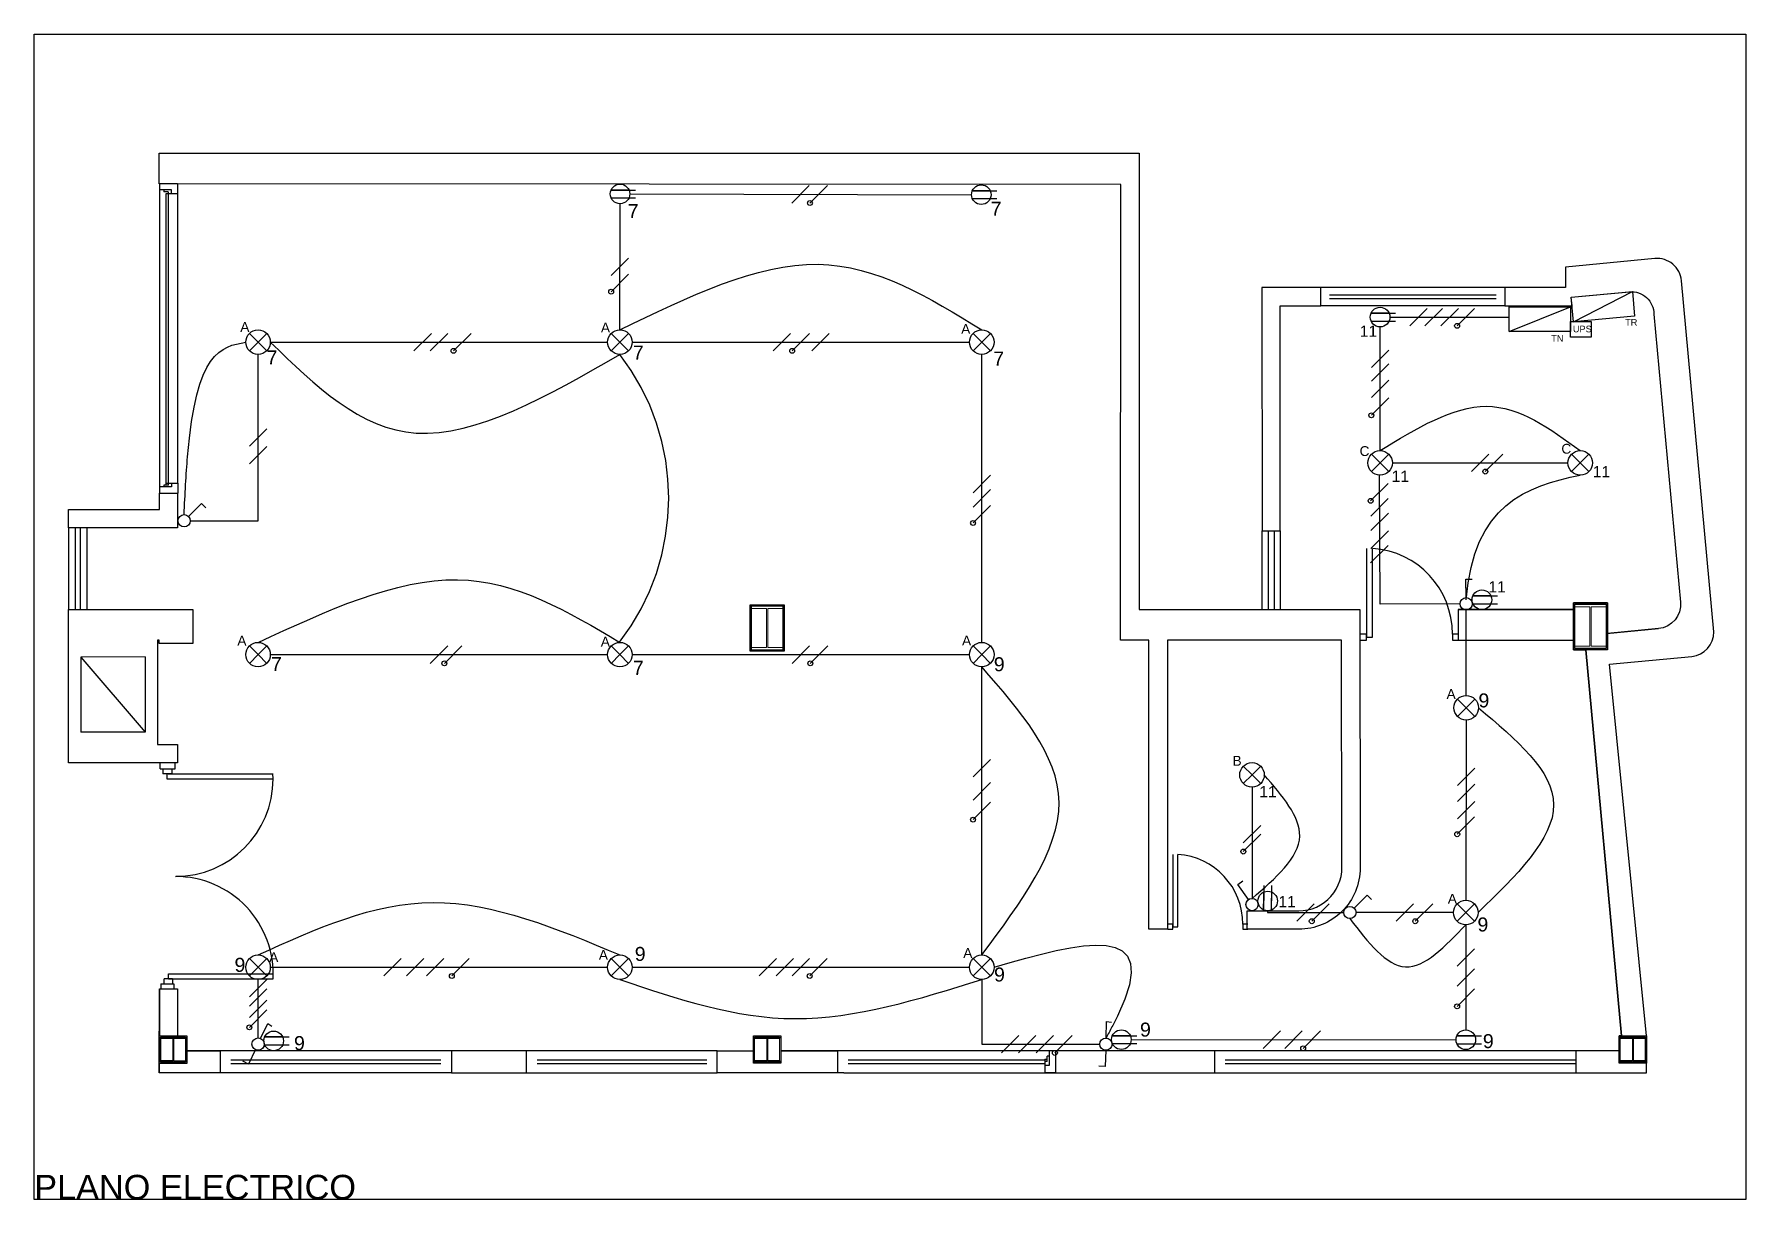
# Model space of a CAD drawing. Header units: millimetres. Extents: x -0.3 to 50, y -1 to 21.3.
# Drawn here: x 19.72 to 33.67, y -1.03 to 8.47 of the extents above; entities that cross this region are included whole.
import ezdxf

# ---------------------------------------------------------------- set-up
doc = ezdxf.new("R2010")
doc.units = ezdxf.units.MM
doc.header["$LTSCALE"] = 0.5
doc.linetypes.add('ACAD_ISO02W100', pattern=[15, 12, -3])
for name, color, linetype in [('CONTROL', 7, 'ACAD_ISO02W100'), ('EDIFICIO', 8, 'Continuous'), ('ENCHUFE', 7, 'Continuous'), ('FASE', 7, 'Continuous'), ('LUMINARIA', 7, 'Continuous'), ('PISO', 7, 'ACAD_ISO02W100'), ('TABLA', 7, 'Continuous'), ('TABLERO', 7, 'Continuous'), ('TECHO', 7, 'Continuous'), ('VENTANA', 8, 'Continuous')]:
    doc.layers.add(name, color=color, linetype=linetype)
doc.layers.add('CUADROS', color=7, linetype='Continuous', plot=False)
doc.layers.add('ESTRUCTURAL', color=7, linetype='Continuous', lineweight=15)
doc.styles.get("Standard").update_dxf_attribs({"font": 'arial.ttf'})
pattern_1 = [(0, (-29.089, -4.2996), (0, 6.985), [5.08, -1.905]), (90, (-29.089, -4.2996), (-6.985, 4e-16), [5.08, -1.905])]

# ---------------------------------------------------------------- blocks, each defined once
blk = doc.blocks.new('columna')
at = {"layer": 'ESTRUCTURAL'}
for p, q in [((-0.256, 0.36), (0, 0.36)), ((-0.256, 0.34), (-0.256, 0.36)), ((-0.134, 0.34), (-0.256, 0.34)), ((-0.134, 0.36), (-0.134, 0.36)), ((-0.134, 0.34), (-0.134, 0.02)), ((-0.122, 0.36), (-0.122, 0.36)), ((0, 0.34), (-0.122, 0.34)), ((-0.122, 0.34), (-0.122, 0.02)), ((0, 0.36), (0, 0.34)), ((-0.134, 0.02), (-0.256, 0.02)), ((-0.256, 0.02), (-0.256, 0)), ((-0.256, 0), (0, 0)), ((-0.134, 0), (-0.134, 0)), ((0, 0.02), (-0.122, 0.02)), ((-0.122, 0), (-0.122, 0)), ((0, 0), (0, 0.02))]:
    blk.add_line(p, q, dxfattribs=at)
blk = doc.blocks.new('iiiiiiiiiiiii')
at = {"layer": 'ESTRUCTURAL'}
for p, q in [((0.0101, 0.105), (0.0101, 0.204)), ((0.19299, 0.204), (0.19299, 0.105)), ((0.0101, 0.105), (0.19299, 0.105)), ((0.0101, 0), (0.0101, 0.099)), ((0.0101, 0.099), (0.19299, 0.099)), ((0.19299, 0.099), (0.19299, 0))]:
    blk.add_line(p, q, dxfattribs=at)
blk.add_lwpolyline([(0, 0.204), (0.204, 0.204), (0.204, 0), (0, 0)], close=True, dxfattribs=at)
blk = doc.blocks.new('56')
at = {"layer": 'EDIFICIO'}
for p, q in [((-0.04, 0.65), (-0.04, 0.61)), ((-0.04, 0.61), (0, 0.61)), ((0, 0.61), (0, 0.65)), ((-0.02, 0.08), (-0.61, 0.08)), ((-0.04, 0.08), (-0.61, 0.08)), ((-0.61, 0.04), (-0.02, 0.04)), ((-0.04, 0.04), (-0.04, 0)), ((0, 0.04), (-0.04, 0.04)), ((-0.02, 0.04), (-0.02, 0.08)), ((0, 0), (0, 0.04))]:
    blk.add_line(p, q, dxfattribs=at)
blk.add_arc((-0.043, 0.042), 0.568, 89.7143, 176.12, dxfattribs=at)
blk = doc.blocks.new('pook')
at = {"layer": 'EDIFICIO'}
for p, q in [((0.111, 0.082), (0.111, 1.133)), ((0.161, 1.133), (0.111, 1.131)), ((0.161, 0.068), (0.161, 1.133)), ((2.114, 0.083), (2.113, 1.133)), ((2.164, 0.083), (2.163, 1.133)), ((0.06, 0.15), (0, 0.15)), ((0.061, 0), (0, 0)), ((0.061, 0), (0.06, 0.15)), ((0.06, 0.117), (0.11, 0.117)), ((0.06, 0.029), (0.11, 0.029)), ((0.11, 0.117), (0.11, 0.029)), ((0.11, 0.068), (0.16, 0.068)), ((2.164, 0.083), (2.114, 0.083)), ((2.164, 0.124), (2.164, 0.042)), ((2.164, 0.124), (2.214, 0.124)), ((2.214, 0.042), (2.164, 0.042)), ((2.214, 0.007), (2.214, 0.138)), ((2.214, 0.138), (2.259, 0.138)), ((2.214, 0.007), (2.259, 0.007))]:
    blk.add_line(p, q, dxfattribs=at)
for centre, radius, start, end in [((0.161, 0.156), 0.976, 0.0193, 90.0193), ((2.116, 0.156), 0.978, 87.208, 179.9706)]:
    blk.add_arc(centre, radius, start, end, dxfattribs=at)
blk = doc.blocks.new('LAMPARA')
at = {"layer": 'LUMINARIA'}
for q in [(-0.071, 0.071), (-0.071, -0.071), (0.071, 0.071), (0.071, -0.071)]:
    blk.add_line((0, 0), q, dxfattribs=at)
blk.add_circle((0, 0), 0.1, dxfattribs=at)
blk = doc.blocks.new('TABLERO')
at = {"layer": 'TABLERO'}
h = blk.add_hatch(dxfattribs=at)
h.set_pattern_fill('ANGLE', color=256)
h.set_pattern_definition([(0, (-30.7, -7.5015), (0, 6.985), [5.08, -1.905]), (90, (-30.7, -7.5015), (-6.985, 4e-16), [5.08, -1.905])])
h.paths.add_polyline_path([(-0.25, -0.1), (0.25, 0.1), (-0.25, 0.1)])
blk.add_line((-0.25, -0.1), (0.25, 0.1), dxfattribs=at)
blk.add_lwpolyline([(-0.25, 0.1), (0.25, 0.1), (0.25, -0.1), (-0.25, -0.1)], close=True, dxfattribs=at)
blk = doc.blocks.new('*U53')
at = {"ltscale": 0.5}
h = blk.add_hatch(dxfattribs=at)
h.set_pattern_fill('ANGLE', color=256)
h.set_pattern_definition(pattern_1)
h.paths.add_polyline_path([(0.073, 0.032, 0.653985), (-0.073, 0.032)])
h.paths.add_polyline_path([(-0.073, -0.032, 0.653985), (0.073, -0.032)])
at = {"layer": 'ENCHUFE'}
h = blk.add_hatch(dxfattribs=at)
h.set_pattern_fill('ANGLE', color=256)
h.set_pattern_definition(pattern_1)
h.paths.add_polyline_path([(-0.073, 0.032), (0.073, 0.032, 0.653985)])
h.paths.add_polyline_path([(0.073, -0.032), (-0.073, -0.032, 0.653985)])
for p, q in [((0.073, 0.032), (-0.073, 0.032)), ((-0.073, 0.032), (0.127, 0.032)), ((-0.073, -0.032), (0.073, -0.032)), ((-0.073, -0.032), (0.127, -0.032))]:
    blk.add_line(p, q, dxfattribs=at)
blk.add_circle((0, 0), 0.08, dxfattribs=at)
blk = doc.blocks.new('ENCHUFE')
at = {"layer": 'ENCHUFE'}
for p, q in [((0.073, 0.032), (-0.073, 0.032)), ((-0.073, 0.032), (0.127, 0.032)), ((-0.073, -0.032), (0.073, -0.032)), ((-0.073, -0.032), (0.127, -0.032))]:
    blk.add_line(p, q, dxfattribs=at)
blk.add_circle((0, 0), 0.08, dxfattribs=at)
blk = doc.blocks.new('INTERRUPTOR')
at = {"layer": 'LUMINARIA'}
for p, q in [((0.035, 0.035), (0.141, 0.141)), ((0.141, 0.141), (0.177, 0.106))]:
    blk.add_line(p, q, dxfattribs=at)
blk.add_circle((0, 0), 0.05, dxfattribs=at)
blk = doc.blocks.new('CONMUTABLE')
at = {"layer": 'LUMINARIA'}
for p, q in [((0.035, 0.035), (0.13, 0.13)), ((0.13, 0.13), (0.155, 0.1))]:
    blk.add_line(p, q, dxfattribs=at)
blk.add_lwpolyline([(-0.035, -0.035), (-0.128, -0.128), (-0.165, -0.09)], dxfattribs=at)
blk.add_circle((0, 0), 0.05, dxfattribs=at)
blk = doc.blocks.new('7')
at = {"layer": 'LUMINARIA', "insert": (-0.0002, 0.0009), "char_height": 0.04, "attachment_point": 1}
blk.add_mtext_dynamic_manual_height_columns('7', width=0.04, gutter_width=12.5, heights=[0], dxfattribs=at)
blk = doc.blocks.new('FASE')
at = {"layer": 'FASE'}
blk.add_line((-0.071, -0.071), (0.071, 0.071), dxfattribs=at)
blk = doc.blocks.new('NEUTRO')
at = {"layer": 'FASE'}
h = blk.add_hatch(dxfattribs=at)
h.set_pattern_fill('ANGLE', color=256)
h.set_pattern_definition([(0, (-31.3874, -5.3555), (0, 6.985), [5.08, -1.905]), (90, (-31.3874, -5.3555), (-6.985, 4e-16), [5.08, -1.905])])
h.paths.add_polyline_path([(-0.051, -0.071, 1), (-0.091, -0.071, 1)])
blk.add_line((-0.071, -0.071), (0.071, 0.071), dxfattribs=at)
blk.add_circle((-0.071, -0.071), 0.02, dxfattribs=at)
blk = doc.blocks.new('9')
at = {"layer": 'LUMINARIA', "insert": (0, -0.0008), "char_height": 0.04, "attachment_point": 1}
blk.add_mtext_dynamic_manual_height_columns('9', width=0.107205, gutter_width=12.5, heights=[0], dxfattribs=at)
blk = doc.blocks.new('11')
at = {"layer": 'LUMINARIA', "insert": (0.0017, -0.002), "char_height": 0.04, "attachment_point": 1}
blk.add_mtext_dynamic_manual_height_columns('11', width=0.115452, gutter_width=12.5, heights=[0], dxfattribs=at)

msp = doc.modelspace()

# ---------------------------------------------------------------- linework, layer by layer
at = {"layer": 'CONTROL'}
msp.add_arc((22.973, 4.685, 2.652), 1.921, 322.3149, 37.5753, dxfattribs=at)
for points in [[(24.496, 6.056, 2.666), (26.111, 6.591), (27.446, 6.056, 2.666)], [(20.943, 4.55), (20.971, 5.022), (21.446, 5.956, 2.666)], [(21.646, 5.956, 2.666), (22.835, 5.215), (24.496, 5.856, 2.666)], [(30.693, 5.072, 2.66), (31.56, 5.433), (32.325, 5.072, 2.66)], [(21.546, 3.509, 2.666), (23.172, 4.02), (24.496, 3.509, 2.666)], [(27.446, 0.961, 2.666), (28.076, 2.205), (27.446, 3.309, 2.666)], [(31.495, 2.976, 2.666), (32.108, 2.185, 0.002), (31.492, 1.307, 2.666)], [(29.649, 1.422), (30.038, 1.929), (29.749, 2.429)], [(21.546, 0.961, 2.666), (22.973, 1.389), (24.496, 0.961, 2.666)], [(27.546, 0.861, 2.666), (28.552, 0.462), (28.459, 0.284)], [(30.447, 1.257, 2.666), (30.9, 0.864), (31.392, 1.207, 2.666)], [(24.496, 0.761, 2.666), (25.923, 0.442), (27.446, 0.761, 2.666)]]:
    msp.add_spline(points, degree=3, dxfattribs=at)
msp.add_open_spline([(31.395, 3.856), (31.456, 4.636, 0.887), (31.887, 4.782, 1.773), (32.325, 4.872, 2.66)], degree=3, dxfattribs=at)
at = {"layer": 'CUADROS'}
msp.add_lwpolyline([(19.721, 8.466), (33.674, 8.466), (33.674, -1.033), (19.721, -1.033)], close=True, dxfattribs=at)
at = {"layer": 'EDIFICIO'}
for p, q in [((31.329, 3.776), (32.27, 3.776)), ((32.27, 3.776), (31.329, 3.776)), ((25.836, 3.607), (25.834, 3.619)), ((31.329, 3.526), (32.27, 3.526)), ((32.541, 3.581), (32.962, 3.621)), ((32.541, 3.581), (32.962, 3.621)), ((20.626, 3.39), (20.1, 3.389)), ((20.1, 3.389), (20.1, 2.777)), ((20.1, 3.389), (20.626, 2.777)), ((20.626, 3.39), (20.626, 2.777)), ((32.564, 3.332), (33.234, 3.395)), ((32.564, 3.332), (33.234, 3.395)), ((20.626, 2.777), (20.1, 2.777)), ((20.742, 0.686), (20.742, 0.303)), ((20.89, 0.686), (20.89, 0.303)), ((20.74, 0.282), (20.74, 0.099)), ((20.751, 0.282), (20.85, 0.282)), ((20.751, 0.282), (20.751, 0.099)), ((20.85, 0.282), (20.85, 0.099)), ((20.856, 0.282), (20.955, 0.282)), ((20.856, 0.282), (20.856, 0.099)), ((20.955, 0.282), (20.955, 0.099)), ((20.966, 0.282), (20.966, 0.099)), ((25.594, 0.282), (25.693, 0.282)), ((25.594, 0.282), (25.693, 0.282)), ((25.693, 0.282), (25.693, 0.099)), ((25.693, 0.282), (25.693, 0.099)), ((25.699, 0.282), (25.798, 0.282)), ((25.699, 0.282), (25.699, 0.099)), ((25.699, 0.282), (25.798, 0.282)), ((25.699, 0.282), (25.699, 0.099)), ((32.651, 0.282), (32.75, 0.282)), ((32.651, 0.282), (32.75, 0.282)), ((32.651, 0.282), (32.75, 0.282)), ((32.75, 0.282), (32.75, 0.099)), ((32.75, 0.282), (32.75, 0.099)), ((32.75, 0.282), (32.75, 0.099)), ((32.756, 0.282), (32.855, 0.282)), ((32.756, 0.282), (32.756, 0.099)), ((32.756, 0.282), (32.855, 0.282)), ((32.756, 0.282), (32.756, 0.099)), ((32.756, 0.282), (32.855, 0.282)), ((32.756, 0.282), (32.756, 0.099)), ((21.237, 0.18), (20.966, 0.18)), ((25.29, 0.181), (25.584, 0.181)), ((26.271, 0.181), (25.808, 0.181)), ((20.74, 0.077), (20.74, 0.001)), ((20.85, 0.099), (20.751, 0.099)), ((20.955, 0.088), (20.751, 0.088)), ((20.856, 0.099), (20.955, 0.099)), ((25.693, 0.099), (25.594, 0.099)), ((25.693, 0.099), (25.594, 0.099)), ((25.798, 0.099), (25.699, 0.099)), ((25.798, 0.099), (25.699, 0.099)), ((32.75, 0.099), (32.651, 0.099)), ((32.75, 0.099), (32.651, 0.099)), ((32.75, 0.099), (32.651, 0.099)), ((32.855, 0.099), (32.756, 0.099)), ((32.855, 0.099), (32.756, 0.099)), ((32.855, 0.099), (32.756, 0.099))]:
    msp.add_line(p, q, dxfattribs=at)
at = {"layer": 'EDIFICIO', "ltscale": 0.05}
msp.add_line((32.661, 0.302), (32.37, 3.449), dxfattribs=at)
at = {"layer": 'EDIFICIO'}
for points in [[(20.741, 7.497), (28.729, 7.497), (28.729, 3.776), (30.529, 3.777), (30.53, 1.671, -0.414629), (30.03, 1.171), (29.609, 1.171), (29.609, 1.321), (30.03, 1.321, 0.446701), (30.38, 1.712), (30.379, 3.526), (28.959, 3.526), (28.959, 1.171), (28.809, 1.171), (28.809, 3.526), (28.578, 3.526), (28.579, 7.241), (20.89, 7.247), (20.741, 7.247)], [(31.71, 6.251), (32.258, 6.251), (32.251, 6.322), (32.726, 6.366, -0.441548), (32.925, 6.184), (33.143, 3.838, -0.413646), (32.962, 3.621), (32.546, 3.581), (32.546, 3.83), (32.27, 3.83), (32.27, 3.776), (31.329, 3.776), (31.329, 3.526), (32.27, 3.526), (32.27, 3.449), (32.37, 3.449), (32.661, 0.302), (32.641, 0.302), (32.641, 0.18), (32.289, 0.18), (32.289, 0), (32.865, 0), (32.865, 0.302), (32.564, 3.332), (33.234, 3.395, 0.386886), (33.415, 3.594), (33.151, 6.457, 0.414955), (32.933, 6.637), (32.205, 6.568), (32.205, 6.401), (31.71, 6.401)]]:
    msp.add_lwpolyline(points, format="xyb", close=True, dxfattribs=at)
for points in [[(29.729, 4.417), (29.879, 4.417), (29.879, 6.251), (30.21, 6.251), (30.21, 6.401), (29.729, 6.401), (29.732, 4.417)], [(20.742, 4.726), (20.89, 4.726), (20.89, 4.443), (20, 4.442), (20, 4.593), (20.742, 4.593)], [(20, 3.776), (20.74, 3.776), (20.74, 3.778), (21.014, 3.778), (21.014, 3.501), (20.74, 3.501), (20.74, 3.526), (20.726, 3.526), (20.726, 2.677), (20.89, 2.677), (20.89, 2.527), (20, 2.527)], [(25.558, 3.436), (25.558, 3.816), (25.834, 3.816), (25.834, 3.436)], [(32.27, 3.449), (32.27, 3.83), (32.546, 3.83), (32.546, 3.449)], [(20.742, 0.686), (20.89, 0.686), (20.89, 0.303), (20.966, 0.303), (20.966, 0.18), (21.237, 0.181), (21.237, 0.001), (20.74, 0.001)], [(25.29, 0.18), (25.584, 0.18), (25.584, 0.302), (25.808, 0.302), (25.808, 0.181), (26.271, 0.18), (26.271, 0.001), (25.29, 0.001)], [(25.808, 0.302), (25.808, 0.078), (25.584, 0.078), (25.584, 0.302)], [(32.865, 0.302), (32.865, 0.078), (32.641, 0.078), (32.641, 0.302)], [(32.865, 0.302), (32.865, 0.078), (32.641, 0.078), (32.641, 0.302)], [(32.865, 0.302), (32.865, 0.078), (32.641, 0.078), (32.641, 0.302)], [(23.123, 0.18), (23.123, 0.001), (23.735, 0.001), (23.735, 0.18)], [(28.047, 0.18), (28.047, 0), (29.345, 0), (29.345, 0.18)]]:
    msp.add_lwpolyline(points, close=True, dxfattribs=at)
for points in [[(25.568, 3.446), (25.568, 3.806), (25.824, 3.806), (25.824, 3.446), (25.568, 3.446)], [(25.568, 3.446), (25.568, 3.806), (25.824, 3.806), (25.824, 3.446), (25.568, 3.446)], [(25.568, 3.446), (25.568, 3.806), (25.824, 3.806), (25.824, 3.446), (25.568, 3.446)], [(32.28, 3.459), (32.28, 3.82), (32.536, 3.82), (32.536, 3.459), (32.28, 3.459)], [(32.536, 3.479), (32.536, 3.459), (32.28, 3.459)], [(32.536, 3.479), (32.536, 3.459), (32.28, 3.459)], [(20.74, 0.282), (20.74, 0.303), (20.966, 0.303), (20.966, 0.282)], [(20.751, 0.282), (20.751, 0.292), (20.955, 0.292), (20.955, 0.282)], [(25.594, 0.282), (25.594, 0.292), (25.798, 0.292), (25.798, 0.282)], [(32.651, 0.282), (32.651, 0.292), (32.855, 0.292), (32.855, 0.282)], [(20.966, 0.099), (20.966, 0.077), (20.74, 0.077), (20.74, 0.099)], [(20.955, 0.099), (20.955, 0.088), (20.751, 0.088), (20.751, 0.099)], [(25.798, 0.099), (25.798, 0.088), (25.594, 0.088), (25.594, 0.099)], [(32.855, 0.099), (32.855, 0.088), (32.651, 0.088), (32.651, 0.099)]]:
    msp.add_lwpolyline(points, dxfattribs=at)
msp.add_arc((25.818, 3.604), 0.0186, 327.5318, 11.7835, dxfattribs=at)
at = {"layer": 'FASE', "elevation": 2.666}
msp.add_lwpolyline([(27.446, 0.761), (27.446, 0.234), (28.408, 0.234)], dxfattribs=at)
at = {"layer": 'PISO'}
for p, q in [((24.577, 7.164, 2.666), (27.362, 7.158, 2.666)), ((30.773, 6.16, 2.66), (31.746, 6.16))]:
    msp.add_line(p, q, dxfattribs=at)
at = {"layer": 'PISO', "elevation": 2.666}
msp.add_lwpolyline([(28.664, 0.271), (31.312, 0.27)], dxfattribs=at)
at = {"layer": 'TABLERO'}
msp.add_lwpolyline([(32.246, 6.123), (32.414, 6.123), (32.414, 5.997), (32.246, 5.997)], close=True, dxfattribs=at)
at = {"layer": 'TECHO'}
for p, q in [((24.496, 6.056, 2.666), (24.497, 7.084, 2.666)), ((30.693, 5.072, 2.66), (30.693, 6.08, 2.66)), ((21.646, 5.956, 2.666), (24.396, 5.956, 2.666)), ((24.596, 5.956, 2.666), (27.346, 5.956, 2.666)), ((27.446, 3.509, 2.666), (27.446, 5.856, 2.666)), ((30.793, 4.972, 2.66), (32.225, 4.972, 2.66)), ((31.395, 3.076, 2.666), (31.395, 3.776)), ((21.646, 3.409, 2.666), (24.396, 3.409, 2.666)), ((24.596, 3.409, 2.666), (27.346, 3.409, 2.666)), ((27.446, 0.961, 2.666), (27.446, 3.309, 2.666)), ((31.395, 2.876, 2.666), (31.392, 1.407, 2.666)), ((29.649, 2.329), (29.649, 1.422)), ((29.775, 1.321), (29.775, 1.307)), ((29.775, 1.307), (30.397, 1.307, 2.666)), ((31.292, 1.307, 2.666), (30.497, 1.307, 2.666)), ((21.646, 0.861, 2.666), (24.396, 0.861, 2.666)), ((24.596, 0.861, 2.666), (27.346, 0.861, 2.666))]:
    msp.add_line(p, q, dxfattribs=at)
msp.add_lwpolyline([(20.993, 4.5), (21.546, 4.5), (21.546, 5.856)], dxfattribs=at)
at = {"layer": 'TECHO', "elevation": 2.666}
for points in [[(31.345, 3.824), (30.693, 3.82), (30.687, 4.872)], [(31.392, 1.207), (31.392, 0.35)], [(21.546, 0.285), (21.546, 0.761)]]:
    msp.add_lwpolyline(points, dxfattribs=at)
at = {"layer": 'VENTANA'}
for p, q in [((20.839, 7.197), (20.74, 7.197)), ((20.742, 7.247), (20.742, 4.776)), ((20.777, 7.197), (20.777, 7.182)), ((20.814, 7.182), (20.777, 7.182)), ((20.797, 4.791), (20.797, 7.167)), ((20.814, 7.182), (20.814, 7.167)), ((20.815, 4.791), (20.815, 7.167)), ((20.834, 7.167), (20.89, 7.167)), ((20.891, 4.806), (20.893, 7.247)), ((31.639, 6.401), (30.21, 6.401)), ((31.71, 6.401), (31.548, 6.401)), ((31.71, 6.401), (31.548, 6.401)), ((31.669, 6.251), (30.21, 6.251)), ((31.71, 6.251), (31.669, 6.251)), ((31.71, 6.251), (31.669, 6.251)), ((20.841, 4.776), (20.741, 4.776)), ((20.742, 4.776), (20.742, 4.726)), ((20.815, 4.791), (20.779, 4.791)), ((20.779, 4.791), (20.779, 4.776)), ((20.836, 4.806), (20.891, 4.806)), ((20.891, 4.806), (20.891, 4.726)), ((20, 4.443), (20, 3.776)), ((20.055, 4.443), (20.055, 3.776)), ((20.095, 4.443), (20.095, 3.776)), ((20.095, 4.443), (20.095, 3.776)), ((20.15, 4.443), (20.15, 3.776)), ((29.729, 4.417), (29.729, 3.776)), ((29.781, 4.417), (29.781, 3.776)), ((29.829, 4.417), (29.829, 3.778)), ((29.879, 4.417), (29.879, 3.776)), ((20, 4.131), (20, 3.776)), ((23.123, 0.18), (21.237, 0.181)), ((25.29, 0.18), (23.735, 0.18)), ((27.997, 0.18), (26.271, 0.181)), ((27.997, 0.062), (27.997, 0.18)), ((28.047, 0.18), (27.997, 0.18)), ((32.289, 0.179), (29.345, 0.179)), ((23.037, 0.001), (21.237, 0.001)), ((23.123, 0.001), (23.037, 0.001)), ((23.735, 0.001), (25.29, 0.001)), ((26.321, 0.001), (26.271, 0.001)), ((26.321, 0.001), (27.961, 0.001)), ((27.961, 0.112), (27.979, 0.112)), ((27.979, 0.092), (27.961, 0.092)), ((27.961, 0.068), (27.961, 0)), ((28.047, 0), (27.961, 0)), ((27.979, 0.092), (27.979, 0.135)), ((27.997, 0.135), (27.979, 0.135)), ((29.345, 0), (32.289, 0))]:
    msp.add_line(p, q, dxfattribs=at)
at = {"layer": 'VENTANA', "ltscale": 0.025}
for p, q in [((31.639, 6.339), (30.282, 6.339)), ((31.639, 6.309), (30.282, 6.309)), ((23.037, 0.104), (21.323, 0.104)), ((23.037, 0.074), (21.323, 0.074)), ((25.205, 0.104), (23.821, 0.104)), ((25.205, 0.074), (23.821, 0.074)), ((27.961, 0.104), (26.357, 0.104)), ((27.961, 0.074), (26.357, 0.074)), ((32.289, 0.104), (29.43, 0.104)), ((32.289, 0.074), (29.43, 0.074))]:
    msp.add_line(p, q, dxfattribs=at)
at = {"layer": 'VENTANA', "ltscale": 0.05}
msp.add_line((27.961, 0), (28.047, 0), dxfattribs=at)
at = {"layer": 'VENTANA'}
for points in [[(20.796, 7.167), (20.839, 7.167), (20.839, 7.197)], [(20.797, 4.806), (20.841, 4.806), (20.841, 4.776)], [(27.961, 0.112), (27.961, 0.062), (27.997, 0.062)]]:
    msp.add_lwpolyline(points, dxfattribs=at)

# ---------------------------------------------------------------- block references
at = {"layer": 'EDIFICIO', "rotation": 270}
for name, p, xscale, yscale, zscale in [('56', (30.534, 3.527), 1.226880644650714, 1.226880644650714, 1.226880644650714), ('pook', (20.747, 2.527), 0.81399478589047, 0.81399478589047, 0.81399478589047), ('56', (28.964, 1.171), 1.000140550258779, 1.000140550258779, 1.000140550258779)]:
    msp.add_blockref(name, p, dxfattribs=dict(at, xscale=xscale, yscale=yscale, zscale=zscale))
at = {"layer": 'EDIFICIO'}
for p in [(25.824, 3.446), (32.536, 3.459), (32.536, 3.459), (32.536, 3.459)]:
    msp.add_blockref('columna', p, dxfattribs=at)
at = {"layer": 'EDIFICIO', "rotation": 270}
for p in [(25.594, 0.292), (32.651, 0.292), (32.651, 0.292)]:
    msp.add_blockref('iiiiiiiiiiiii', p, dxfattribs=at)
at = {"layer": 'ENCHUFE'}
for p in [(24.497, 7.164, 2.666), (27.442, 7.158, 2.666), (30.693, 6.16, 2.66), (31.523, 3.856), (21.673, 0.261), (28.584, 0.271, 2.666), (31.392, 0.27, 2.666)]:
    msp.add_blockref('ENCHUFE', p, dxfattribs=at)
at = {"layer": 'ENCHUFE', "rotation": 89.1041540686774}
msp.add_blockref('*U53', (29.777, 1.401), dxfattribs=at)
at = {"layer": 'FASE'}
for name, p in [('FASE', (25.969, 7.161, 2.666)), ('NEUTRO', (26.116, 7.161, 2.666)), ('FASE', (24.496, 6.57, 2.666)), ('NEUTRO', (24.496, 6.438, 2.666)), ('FASE', (31.007, 6.16, 1.33)), ('FASE', (31.13, 6.16, 1.33)), ('FASE', (31.26, 6.16, 1.33)), ('NEUTRO', (31.392, 6.16, 1.33)), ('FASE', (22.888, 5.956, 2.666)), ('FASE', (23.021, 5.956, 2.666)), ('NEUTRO', (23.211, 5.956, 2.666)), ('FASE', (25.816, 5.956, 2.666)), ('NEUTRO', (25.971, 5.956, 2.666)), ('FASE', (26.132, 5.956, 2.666)), ('FASE', (30.693, 5.82, 2.66)), ('FASE', (30.693, 5.708, 2.66)), ('FASE', (30.693, 5.576, 2.66)), ('NEUTRO', (30.693, 5.431, 2.66)), ('FASE', (21.546, 5.178)), ('FASE', (21.546, 5.034)), ('FASE', (31.509, 4.972, 2.66)), ('NEUTRO', (31.622, 4.972, 2.66)), ('FASE', (27.446, 4.8, 2.666)), ('FASE', (27.446, 4.683, 2.666)), ('NEUTRO', (30.687, 4.734, 2.666)), ('NEUTRO', (27.446, 4.553, 2.666)), ('FASE', (30.689, 4.61, 2.666)), ('FASE', (30.69, 4.492, 2.666)), ('FASE', (30.69, 4.346, 2.666)), ('FASE', (30.687, 4.228, 2.666)), ('FASE', (23.021, 3.409, 2.666)), ('NEUTRO', (23.136, 3.409, 2.666)), ('FASE', (25.971, 3.409, 2.666)), ('NEUTRO', (26.119, 3.409, 2.666)), ('FASE', (27.446, 2.484, 2.666)), ('FASE', (31.394, 2.414, 2.666)), ('FASE', (27.446, 2.295, 2.666)), ('FASE', (31.394, 2.282, 2.666)), ('NEUTRO', (27.446, 2.135, 2.666)), ('FASE', (31.394, 2.141, 2.666)), ('FASE', (29.649, 1.946)), ('NEUTRO', (31.393, 2.016, 2.666)), ('NEUTRO', (29.649, 1.875)), ('FASE', (30.086, 1.307, 1.333)), ('NEUTRO', (30.207, 1.307, 1.333)), ('FASE', (30.895, 1.307, 2.666)), ('NEUTRO', (31.051, 1.307, 2.666)), ('FASE', (31.392, 0.941, 2.666)), ('FASE', (22.643, 0.861, 2.666)), ('FASE', (22.826, 0.861, 2.666)), ('FASE', (22.99, 0.861, 2.666)), ('NEUTRO', (23.197, 0.861, 2.666)), ('FASE', (25.701, 0.861, 2.666)), ('FASE', (25.841, 0.861, 2.666)), ('FASE', (25.971, 0.861, 2.666)), ('NEUTRO', (26.114, 0.861, 2.666)), ('FASE', (31.392, 0.778, 2.666)), ('FASE', (21.546, 0.691, 2.666)), ('FASE', (21.546, 0.615, 2.666)), ('FASE', (21.546, 0.523, 2.666)), ('NEUTRO', (31.392, 0.613, 2.666)), ('NEUTRO', (21.546, 0.442, 2.666)), ('FASE', (27.678, 0.234, 2.666)), ('FASE', (27.816, 0.234, 2.666)), ('FASE', (27.961, 0.234, 2.666)), ('NEUTRO', (28.113, 0.234, 2.666)), ('FASE', (29.81, 0.271, 2.666)), ('FASE', (29.988, 0.271, 2.666)), ('NEUTRO', (30.137, 0.271, 2.666))]:
    msp.add_blockref(name, p, dxfattribs=at)
at = {"layer": 'LUMINARIA'}
for name, p, xscale, yscale, zscale in [('7', (24.56, 7.079, 2.666), 2.856516031875943, 2.856516031875943, 2.856516031875943), ('7', (27.519, 7.098, 2.666), 2.856516031875943, 2.856516031875943, 2.856516031875943), ('11', (30.524, 6.096, 12.194), 2.287014022542543, 2.287014022542543, 2.287014022542543), ('7', (21.616, 5.886, 2.666), 2.856516031875943, 2.856516031875943, 2.856516031875943), ('7', (24.602, 5.926, 2.666), 2.856516031875943, 2.856516031875943, 2.856516031875943), ('7', (27.54, 5.877, 2.666), 2.856516031875943, 2.856516031875943, 2.856516031875943), ('11', (30.783, 4.913, 12.194), 2.287014022542543, 2.287014022542543, 2.287014022542543), ('11', (32.423, 4.951, 12.194), 2.287014022542543, 2.287014022542543, 2.287014022542543), ('11', (31.572, 4.012, 12.194), 2.287014022542543, 2.287014022542543, 2.287014022542543), ('7', (21.652, 3.387, 2.666), 2.856516031875943, 2.856516031875943, 2.856516031875943), ('7', (24.602, 3.356, 2.666), 2.856516031875943, 2.856516031875943, 2.856516031875943), ('9', (27.544, 3.39, 2.666), 2.846908358946191, 2.846908358946191, 2.846908358946191), ('9', (31.495, 3.095, 5.332), 2.846908358946191, 2.846908358946191, 2.846908358946191), ('11', (29.704, 2.342, 12.194), 2.287014022542543, 2.287014022542543, 2.287014022542543), ('11', (29.86, 1.446, 12.194), 2.287014022542543, 2.287014022542543, 2.287014022542543), ('9', (31.487, 1.269, 2.666), 2.846908358946191, 2.846908358946191, 2.846908358946191), ('9', (24.617, 1.029, 2.666), 2.846908358946191, 2.846908358946191, 2.846908358946191), ('9', (21.354, 0.94, 2.666), 2.846908358946191, 2.846908358946191, 2.846908358946191), ('9', (27.546, 0.861, 2.666), 2.846908358946191, 2.846908358946191, 2.846908358946191), ('9', (21.839, 0.302, 2.666), 2.846908358946191, 2.846908358946191, 2.846908358946191), ('9', (28.736, 0.412, 2.666), 2.846908358946191, 2.846908358946191, 2.846908358946191), ('9', (31.531, 0.318, 2.666), 2.846908358946191, 2.846908358946191, 2.846908358946191)]:
    msp.add_blockref(name, p, dxfattribs=dict(at, xscale=xscale, yscale=yscale, zscale=zscale))
for name, p in [('LAMPARA', (21.546, 5.956, 2.666)), ('LAMPARA', (24.496, 5.956, 2.666)), ('LAMPARA', (27.446, 5.956, 2.666)), ('LAMPARA', (30.693, 4.972, 2.66)), ('LAMPARA', (32.325, 4.972, 2.66)), ('INTERRUPTOR', (20.943, 4.5)), ('LAMPARA', (21.546, 3.409, 2.666)), ('LAMPARA', (24.496, 3.409, 2.666)), ('LAMPARA', (27.446, 3.409, 2.666)), ('LAMPARA', (31.395, 2.976, 2.666)), ('LAMPARA', (29.649, 2.429)), ('INTERRUPTOR', (30.447, 1.307, 2.666)), ('LAMPARA', (31.392, 1.307, 2.666)), ('LAMPARA', (21.546, 0.861, 2.666)), ('LAMPARA', (24.496, 0.861, 2.666)), ('LAMPARA', (27.446, 0.861, 2.666))]:
    msp.add_blockref(name, p, dxfattribs=at)
for name, p, rotation in [('INTERRUPTOR', (31.395, 3.824, 2.666), 45.64429834254462), ('INTERRUPTOR', (29.649, 1.372), 80.2528636825603), ('CONMUTABLE', (28.458, 0.234), 43.11857600720565), ('CONMUTABLE', (21.546, 0.235, 2.666), 19.73463818973915)]:
    msp.add_blockref(name, p, dxfattribs=dict(at, rotation=rotation))
at = {"layer": 'TABLERO', "rotation": 5.290388527868628}
msp.add_blockref('TABLERO', (32.51, 6.245), dxfattribs=at)
at = {"layer": 'TABLERO'}
msp.add_blockref('TABLERO', (31.996, 6.143), dxfattribs=at)

# ---------------------------------------------------------------- texts
at = {"layer": 'CUADROS', "insert": (19.721, -0.831), "char_height": 0.2, "attachment_point": 1}
msp.add_mtext_dynamic_manual_height_columns('PLANO ELECTRICO', width=2.69004, gutter_width=12.5, heights=[0], dxfattribs=at)
at = {"layer": 'TABLA', "ltscale": 0.5, "char_height": 0.08, "attachment_point": 1}
for s, insert in [('A', (21.401, 6.12)), ('A', (24.341, 6.115)), ('A', (27.278, 6.104)), ('C', (30.526, 5.108)), ('C', (32.171, 5.127)), ('A', (21.377, 3.563)), ('A', (24.34, 3.555)), ('A', (27.285, 3.564)), ('A', (31.235, 3.128)), ('B', (29.49, 2.584)), ('A', (31.245, 1.459)), ('A', (21.637, 0.983, 2.666)), ('A', (24.324, 1.002)), ('A', (27.295, 1.017))]:
    msp.add_mtext_dynamic_manual_height_columns(s, width=0.13475, gutter_width=12.5, heights=[0], dxfattribs=dict(at, insert=insert))
at = {"layer": 'TABLERO', "char_height": 0.0534, "attachment_point": 1}
for s, insert in [('TR', (32.691, 6.144)), ('TN', (32.088, 6.014)), ('UPS', (32.265, 6.09))]:
    msp.add_mtext_dynamic_manual_height_columns(s, width=0.04474, gutter_width=3.336, heights=[0], dxfattribs=dict(at, insert=insert))

doc.saveas('drawing.dxf')
